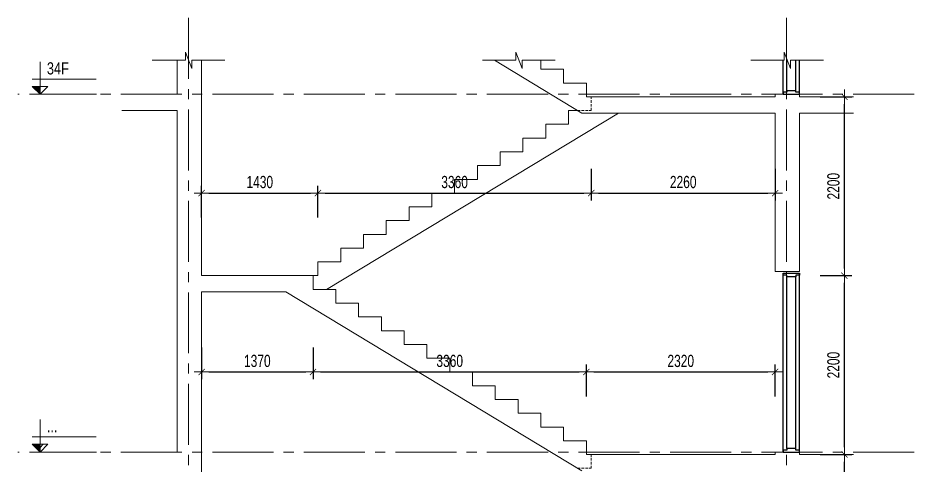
# Model space of a CAD drawing. Header units: millimetres. Extents: x -179076 to 254975, y -18667 to 296191.
# Drawn here: x 62897 to 73914, y 152363 to 157863 of the extents above; entities that cross this region are included whole.
import ezdxf

# ---------------------------------------------------------------- set-up
doc = ezdxf.new("R2010")
doc.units = ezdxf.units.MM
doc.linetypes.add('CENTER2', pattern=[1.125, 0.75, -0.125, 0.125, -0.125])
doc.linetypes.add('HIDDEN2', pattern=[4.762499999999999, 3.175, -1.5875])
doc.layers.get('Defpoints').update_dxf_attribs({"color": 151, "lineweight": 9})
doc.layers.add('A-DOOR', color=4, linetype='Continuous')
doc.layers.add('DOOR', color=4, linetype='Continuous')
for name, color, linetype, lineweight in [('NDC_S_ANNO', 7, 'Continuous', 20), ('NDC_S_AXIS', 5, 'CENTER2', 13), ('NDC_S_CONTINUOUS', 3, 'Continuous', 20), ('NDC_S_DIM', 1, 'Continuous', 15), ('NDC_S_HIDDEN', 8, 'HIDDEN2', 13), ('NDC_S_SLAB', 2, 'Continuous', 20), ('NDC_S_SYMBOL', 1, 'Continuous', 15), ('NDC_S_TEXT SYMBOL', 7, 'Continuous', 20), ('NDC_S_VN TEXT', 7, 'Continuous', 20)]:
    doc.layers.add(name, color=color, linetype=linetype, lineweight=lineweight)
doc.styles.add('NDC_ANNO', font='', dxfattribs={"width": 0.8})
doc.styles.add('NDC_DIM', font='', dxfattribs={"width": 0.75})
doc.styles.get('NDC_ANNO').set_extended_font_data('Dotum')
doc.styles.get('NDC_DIM').set_extended_font_data('Dotum')
doc.dimstyles.new('NDC_dim_60', dxfattribs={"dimscale": 60, "dimtxt": 2.5, "dimasz": 1.5, "dimexe": 1.5, "dimexo": 2.5, "dimgap": 1, "dimtad": 1, "dimdec": 0, "dimzin": 0, "dimdsep": 46, "dimtxsty": 'NDC_DIM', "dimblk": 'DIMMARK', "dimcen": 0.09, "dimdle": 1.2, "dimclrd": 1, "dimclre": 1, "dimclrt": 3, "dimadec": 0, "dimazin": 0, "dimtfac": 1, "dimtdec": 0, "dimtix": 1, "dimtofl": 0, "dimtmove": 0, "dimatfit": 3, "dimfxl": 5, "dimfxlon": 1, "dimtolj": 1, "dimtzin": 0, "dimarcsym": 0})

# ---------------------------------------------------------------- blocks, each defined once
blk = doc.blocks.new('X-SECTION-2$0$X-SEC-DOO2')
at = {"layer": 'A-DOOR'}
for p, q in [((41975.58351206721, 101971.8529757934), (41975.58351206745, 104171.8529757934)), ((42020.58351206721, 102016.8529757934), (42020.58351206745, 104126.8529757934)), ((42130.58351206721, 102016.8529757934), (42130.58351206745, 104126.8529757934)), ((42175.58351206721, 101971.8529757934), (42175.58351206745, 104171.8529757934))]:
    blk.add_line(p, q, dxfattribs=at)
for points in [[(41975.58351206745, 104171.8529757934), (41975.58351206745, 104146.8529757934), (42020.58351206745, 104146.8529757934), (42020.58351206745, 104126.8529757934), (42130.58351206745, 104126.8529757934), (42130.58351206745, 104146.8529757934), (42175.58351206745, 104146.8529757934), (42175.58351206745, 104171.8529757934)], [(41975.58351206721, 101971.8529757934), (41975.58351206721, 101996.8529757934), (42020.58351206721, 101996.8529757934), (42020.58351206721, 102016.8529757934), (42130.58351206721, 102016.8529757934), (42130.58351206721, 101996.8529757934), (42175.58351206721, 101996.8529757934), (42175.58351206721, 101971.8529757934)]]:
    blk.add_lwpolyline(points, close=True, dxfattribs=at)
at = {"layer": 'Defpoints'}
blk.add_line((41975.58351206745, 104191.8529757934), (42175.58351206745, 104191.8529757934), dxfattribs=at)
blk = doc.blocks.new('kata_block_CT')
at = {"layer": 'NDC_S_ANNO'}
blk.add_hatch(color=3, dxfattribs=at).paths.add_polyline_path([(0, 1.596954857557648), (-1.612010908633238, 1.596954857557648), (0, 0)])
at = {"layer": 'NDC_S_ANNO', "ltscale": 50}
h = blk.add_hatch(dxfattribs=at)
h.set_pattern_fill('ANSI31', color=256, scale=1.406250541793835, style=0)
h.set_pattern_definition([(45.00000000000001, (0, 5.456968210637569e-12), (-3.157122508925224, 3.157122508925225), [])])
h.paths.add_polyline_path([(0, 1.596954857557648), (0, 0), (1.612010908924276, 1.596954857557648)])
for p, q in [((-1.592704896858777, 3.140833880479477), (11.46947077315417, 3.140833880479477)), ((11.56125648126181, 5.456968210637569e-12), (-1.63869572513795, 5.456968210637569e-12))]:
    blk.add_line(p, q, dxfattribs=at)
for points in [[(0, 6.69495074864426), (0, 0)], [(0, 0), (-1.612010908924276, 1.596954857557648), (0, 1.596954857557648)], [(0, 0), (1.612010908924276, 1.596954857557648), (0, 1.596954857557648)]]:
    blk.add_lwpolyline(points, dxfattribs=at)
at = {"layer": 'NDC_S_ANNO', "color": 8, "ltscale": 50}
blk.add_lwpolyline([(0, 0), (-1.612010908633238, 1.596954857557648), (0, 1.596954857557648)], dxfattribs=at)
at = {"layer": 'NDC_S_TEXT SYMBOL', "color": 3, "style": 'NDC_ANNO', "width": 0.8}
blk.add_attdef('CT', (1.409564409346785, 4.068271311703938), '', height=2.5, dxfattribs=at)
blk = doc.blocks.new('DIMMARK')
at = {"layer": 'NDC_S_DIM', "color": 1}
blk.add_line((-1.5, 0), (1, 0), dxfattribs=at)
at = {"layer": 'NDC_S_DIM', "color": 2, "const_width": 0.1}
blk.add_lwpolyline([(-0.4242640687119285, -0.4242640687119285), (0.4242640687119285, 0.4242640687119285)], dxfattribs=at)
blk = doc.blocks.new('*D2758')
at = {"layer": 'Defpoints', "color": 0, "transparency": 16777216}
for p in [(65155.25263098214, 154693.0350309176), (66525.25263082999, 154693.0350309176), (66525.25263082999, 153508.4196463022)]:
    blk.add_point(p, dxfattribs=at)
at = {"layer": 'NDC_S_DIM', "color": 1, "lineweight": -2, "transparency": 16777216}
for p, q in [((65155.25263098214, 153808.4196463022), (65155.25263098214, 153418.4196463022)), ((66525.25263082999, 153808.4196463022), (66525.25263082999, 153418.4196463022)), ((65245.25263098214, 153508.4196463022), (66435.25263082999, 153508.4196463022))]:
    blk.add_line(p, q, dxfattribs=at)
at = {"layer": 'NDC_S_DIM', "color": 1, "lineweight": -2, "transparency": 16777216, "xscale": 90, "yscale": 90, "zscale": 90, "rotation": 180}
blk.add_blockref('DIMMARK', (65155.25263098214, 153508.4196463022), dxfattribs=at)
at = {"layer": 'NDC_S_DIM', "color": 1, "lineweight": -2, "transparency": 16777216, "xscale": 90, "yscale": 90, "zscale": 90}
blk.add_blockref('DIMMARK', (66525.25263082999, 153508.4196463022), dxfattribs=at)
at = {"layer": 'NDC_S_DIM', "color": 3, "transparency": 16777216, "insert": (65840.25263090606, 153643.52141021), "char_height": 150, "attachment_point": 5, "style": 'NDC_DIM'}
blk.add_mtext('\\A1;1370', dxfattribs=at)
blk = doc.blocks.new('*D2759')
at = {"layer": 'Defpoints', "color": 0, "transparency": 16777216}
for p in [(66525.25263082999, 154693.0350309176), (69885.25263082999, 153508.4196463022), (69885.25263082999, 152523.0350300502)]:
    blk.add_point(p, dxfattribs=at)
at = {"layer": 'NDC_S_DIM', "color": 1, "lineweight": -2, "transparency": 16777216}
for p, q in [((66525.25263082999, 153808.4196463022), (66525.25263082999, 153418.4196463022)), ((69885.25263082999, 153208.4196463022), (69885.25263082999, 153598.4196463022)), ((66615.25263082999, 153508.4196463022), (69795.25263082999, 153508.4196463022))]:
    blk.add_line(p, q, dxfattribs=at)
at = {"layer": 'NDC_S_DIM', "color": 1, "lineweight": -2, "transparency": 16777216, "xscale": 90, "yscale": 90, "zscale": 90, "rotation": 180}
blk.add_blockref('DIMMARK', (66525.25263082999, 153508.4196463022), dxfattribs=at)
at = {"layer": 'NDC_S_DIM', "color": 1, "lineweight": -2, "transparency": 16777216, "xscale": 90, "yscale": 90, "zscale": 90}
blk.add_blockref('DIMMARK', (69885.25263082999, 153508.4196463022), dxfattribs=at)
at = {"layer": 'NDC_S_DIM', "color": 3, "transparency": 16777216, "insert": (68205.25263082999, 153643.52141021), "char_height": 150, "attachment_point": 5, "style": 'NDC_DIM'}
blk.add_mtext('\\A1;3360', dxfattribs=at)
blk = doc.blocks.new('*D2760')
at = {"layer": 'Defpoints', "color": 0, "transparency": 16777216}
for p in [(72205.2526309868, 153508.4196463022), (69885.25263082999, 152523.0350300502), (72205.2526309868, 152493.0350309155)]:
    blk.add_point(p, dxfattribs=at)
at = {"layer": 'NDC_S_DIM', "color": 1, "lineweight": -2, "transparency": 16777216}
for p, q in [((69885.25263082999, 153208.4196463022), (69885.25263082999, 153598.4196463022)), ((72205.2526309868, 153208.4196463022), (72205.2526309868, 153598.4196463022)), ((69975.25263082999, 153508.4196463022), (72115.2526309868, 153508.4196463022))]:
    blk.add_line(p, q, dxfattribs=at)
at = {"layer": 'NDC_S_DIM', "color": 1, "lineweight": -2, "transparency": 16777216, "xscale": 90, "yscale": 90, "zscale": 90, "rotation": 180}
blk.add_blockref('DIMMARK', (69885.25263082999, 153508.4196463022), dxfattribs=at)
at = {"layer": 'NDC_S_DIM', "color": 1, "lineweight": -2, "transparency": 16777216, "xscale": 90, "yscale": 90, "zscale": 90}
blk.add_blockref('DIMMARK', (72205.2526309868, 153508.4196463022), dxfattribs=at)
at = {"layer": 'NDC_S_DIM', "color": 3, "transparency": 16777216, "insert": (71045.25263090839, 153643.52141021), "char_height": 150, "attachment_point": 5, "style": 'NDC_DIM'}
blk.add_mtext('\\A1;2320', dxfattribs=at)
blk = doc.blocks.new('*D2761')
at = {"layer": 'Defpoints', "color": 0, "transparency": 16777216}
for p in [(66585.25263082999, 155708.4196463022), (65155.25263098214, 154693.0350309175), (66585.25263082999, 154693.0350309175)]:
    blk.add_point(p, dxfattribs=at)
at = {"layer": 'NDC_S_DIM', "color": 1, "lineweight": -2, "transparency": 16777216}
for p, q in [((65155.25263098214, 155408.4196463022), (65155.25263098214, 155798.4196463022)), ((66585.25263082999, 155408.4196463022), (66585.25263082999, 155798.4196463022)), ((65245.25263098214, 155708.4196463022), (66495.25263082999, 155708.4196463022))]:
    blk.add_line(p, q, dxfattribs=at)
at = {"layer": 'NDC_S_DIM', "color": 1, "lineweight": -2, "transparency": 16777216, "xscale": 90, "yscale": 90, "zscale": 90, "rotation": 180}
blk.add_blockref('DIMMARK', (65155.25263098214, 155708.4196463022), dxfattribs=at)
at = {"layer": 'NDC_S_DIM', "color": 1, "lineweight": -2, "transparency": 16777216, "xscale": 90, "yscale": 90, "zscale": 90}
blk.add_blockref('DIMMARK', (66585.25263082999, 155708.4196463022), dxfattribs=at)
at = {"layer": 'NDC_S_DIM', "color": 3, "transparency": 16777216, "insert": (65870.25263090606, 155843.52141021), "char_height": 150, "attachment_point": 5, "style": 'NDC_DIM'}
blk.add_mtext('\\A1;1430', dxfattribs=at)
blk = doc.blocks.new('*D2762')
at = {"layer": 'Defpoints', "color": 0, "transparency": 16777216}
for p in [(69945.25263082999, 156723.8042616867), (69945.25263082999, 155708.4196463022), (66585.25263082999, 154693.0350309175)]:
    blk.add_point(p, dxfattribs=at)
at = {"layer": 'NDC_S_DIM', "color": 1, "lineweight": -2, "transparency": 16777216}
for p, q in [((69945.25263082999, 156008.4196463022), (69945.25263082999, 155618.4196463022)), ((66585.25263082999, 155408.4196463022), (66585.25263082999, 155798.4196463022)), ((66675.25263082999, 155708.4196463022), (69855.25263082999, 155708.4196463022))]:
    blk.add_line(p, q, dxfattribs=at)
at = {"layer": 'NDC_S_DIM', "color": 1, "lineweight": -2, "transparency": 16777216, "xscale": 90, "yscale": 90, "zscale": 90, "rotation": 180}
blk.add_blockref('DIMMARK', (66585.25263082999, 155708.4196463022), dxfattribs=at)
at = {"layer": 'NDC_S_DIM', "color": 1, "lineweight": -2, "transparency": 16777216, "xscale": 90, "yscale": 90, "zscale": 90}
blk.add_blockref('DIMMARK', (69945.25263082999, 155708.4196463022), dxfattribs=at)
at = {"layer": 'NDC_S_DIM', "color": 3, "transparency": 16777216, "insert": (68265.25263082999, 155843.52141021), "char_height": 150, "attachment_point": 5, "style": 'NDC_DIM'}
blk.add_mtext('\\A1;3360', dxfattribs=at)
blk = doc.blocks.new('*D2763')
at = {"layer": 'Defpoints', "color": 0, "transparency": 16777216}
for p in [(69945.25263082999, 156723.8042616867), (72205.2526309868, 156693.0350309155), (72205.2526309868, 155708.4196463022)]:
    blk.add_point(p, dxfattribs=at)
at = {"layer": 'NDC_S_DIM', "color": 1, "lineweight": -2, "transparency": 16777216}
for p, q in [((69945.25263082999, 156008.4196463022), (69945.25263082999, 155618.4196463022)), ((72205.2526309868, 156008.4196463022), (72205.2526309868, 155618.4196463022)), ((70035.25263082999, 155708.4196463022), (72115.2526309868, 155708.4196463022))]:
    blk.add_line(p, q, dxfattribs=at)
at = {"layer": 'NDC_S_DIM', "color": 1, "lineweight": -2, "transparency": 16777216, "xscale": 90, "yscale": 90, "zscale": 90, "rotation": 180}
blk.add_blockref('DIMMARK', (69945.25263082999, 155708.4196463022), dxfattribs=at)
at = {"layer": 'NDC_S_DIM', "color": 1, "lineweight": -2, "transparency": 16777216, "xscale": 90, "yscale": 90, "zscale": 90}
blk.add_blockref('DIMMARK', (72205.2526309868, 155708.4196463022), dxfattribs=at)
at = {"layer": 'NDC_S_DIM', "color": 3, "transparency": 16777216, "insert": (71075.25263090839, 155843.52141021), "char_height": 150, "attachment_point": 5, "style": 'NDC_DIM'}
blk.add_mtext('\\A1;2260', dxfattribs=at)
blk = doc.blocks.new('*D3037')
at = {"layer": 'Defpoints', "color": 0, "transparency": 16777216}
for p in [(69885.25263083001, 152493.0350309156), (73057.68410852161, 152493.0350309156), (66585.25263083001, 150293.0350309177)]:
    blk.add_point(p, dxfattribs=at)
at = {"layer": 'NDC_S_DIM', "color": 1, "lineweight": -2, "transparency": 16777216}
for p, q in [((72757.68410852161, 152493.0350309156), (73147.68410852161, 152493.0350309156)), ((73057.68410852161, 150383.0350309177), (73057.68410852161, 152403.0350309156)), ((72757.68410852161, 150293.0350309177), (73147.68410852161, 150293.0350309177))]:
    blk.add_line(p, q, dxfattribs=at)
at = {"layer": 'NDC_S_DIM', "color": 1, "lineweight": -2, "transparency": 16777216, "xscale": 90, "yscale": 90, "zscale": 90}
for p, rotation in [((73057.68410852161, 152493.0350309156), 90), ((73057.68410852161, 150293.0350309177), 270)]:
    blk.add_blockref('DIMMARK', p, dxfattribs=dict(at, rotation=rotation))
at = {"layer": 'NDC_S_DIM', "color": 3, "transparency": 16777216, "insert": (72922.58234461391, 151393.0350309166), "char_height": 150, "attachment_point": 5, "rotation": 90, "style": 'NDC_DIM'}
blk.add_mtext('\\A1;2200', dxfattribs=at)
blk = doc.blocks.new('*D3038')
at = {"layer": 'Defpoints', "color": 0, "transparency": 16777216}
for p in [(66585.25263083001, 154693.0350309176), (73057.68410852164, 154693.0350309176), (69885.25263083001, 152493.0350309156)]:
    blk.add_point(p, dxfattribs=at)
at = {"layer": 'NDC_S_DIM', "color": 1, "lineweight": -2, "transparency": 16777216}
for p, q in [((72757.68410852164, 154693.0350309176), (73147.68410852164, 154693.0350309176)), ((73057.68410852164, 152583.0350309156), (73057.68410852164, 154603.0350309176)), ((72757.68410852164, 152493.0350309156), (73147.68410852164, 152493.0350309156))]:
    blk.add_line(p, q, dxfattribs=at)
at = {"layer": 'NDC_S_DIM', "color": 1, "lineweight": -2, "transparency": 16777216, "xscale": 90, "yscale": 90, "zscale": 90}
for p, rotation in [((73057.68410852164, 154693.0350309176), 90), ((73057.68410852164, 152493.0350309156), 270)]:
    blk.add_blockref('DIMMARK', p, dxfattribs=dict(at, rotation=rotation))
at = {"layer": 'NDC_S_DIM', "color": 3, "transparency": 16777216, "insert": (72922.58234461394, 153593.0350309165), "char_height": 150, "attachment_point": 5, "rotation": 90, "style": 'NDC_DIM'}
blk.add_mtext('\\A1;2200', dxfattribs=at)
blk = doc.blocks.new('*D3039')
at = {"layer": 'Defpoints', "color": 0, "transparency": 16777216}
for p in [(69885.25263083001, 156893.0350309156), (73057.68410852167, 156893.0350309156), (66585.25263083001, 154693.0350309176)]:
    blk.add_point(p, dxfattribs=at)
at = {"layer": 'NDC_S_DIM', "color": 1, "lineweight": -2, "transparency": 16777216}
for p, q in [((72757.68410852167, 156893.0350309156), (73147.68410852167, 156893.0350309156)), ((73057.68410852167, 154783.0350309176), (73057.68410852167, 156803.0350309156)), ((72757.68410852167, 154693.0350309176), (73147.68410852167, 154693.0350309176))]:
    blk.add_line(p, q, dxfattribs=at)
at = {"layer": 'NDC_S_DIM', "color": 1, "lineweight": -2, "transparency": 16777216, "xscale": 90, "yscale": 90, "zscale": 90}
for p, rotation in [((73057.68410852167, 156893.0350309156), 90), ((73057.68410852167, 154693.0350309176), 270)]:
    blk.add_blockref('DIMMARK', p, dxfattribs=dict(at, rotation=rotation))
at = {"layer": 'NDC_S_DIM', "color": 3, "transparency": 16777216, "insert": (72922.58234461397, 155793.0350309165), "char_height": 150, "attachment_point": 5, "rotation": 90, "style": 'NDC_DIM'}
blk.add_mtext('\\A1;2200', dxfattribs=at)

msp = doc.modelspace()

# ---------------------------------------------------------------- linework, layer by layer
at = {"layer": 'A-DOOR'}
for p, q in [((72305.2526309868, 156923.0350300502), (72305.25263098675, 157341.3960147842)), ((72350.2526309868, 156968.0350300502), (72350.25263098675, 157353.896014633)), ((72460.2526309868, 156968.0350300502), (72460.25263098675, 157341.3960147842)), ((72505.2526309868, 156923.0350300502), (72505.25263098675, 157341.3960147842))]:
    msp.add_line(p, q, dxfattribs=at)
at = {"layer": 'A-DOOR', "elevation": 3.045820923807688e-10}
msp.add_lwpolyline([(72505.2526309868, 156923.0350300502), (72505.2526309868, 156948.0350300502), (72460.2526309868, 156948.0350300502), (72460.2526309868, 156968.0350300502), (72350.2526309868, 156968.0350300502), (72350.2526309868, 156948.0350300502), (72305.2526309868, 156948.0350300502), (72305.2526309868, 156923.0350300502)], close=True, dxfattribs=at)
at = {"layer": 'NDC_S_AXIS', "ltscale": 1000}
for p, q in [((64993.82317492831, 157862.8144863669), (64993.82317492831, 128368.5958982537)), ((72343.82317493297, 157862.8144863669), (72345.3219248954, 128325.5256806007))]:
    msp.add_line(p, q, dxfattribs=at)
at = {"layer": 'NDC_S_AXIS', "ltscale": 1000, "elevation": 1.522910461903844e-10}
for points in [[(73913.57019472425, 156923.0350300502), (62897.29078179103, 156923.0350300502)], [(73913.57019472425, 152523.0350300502), (62897.29078179103, 152523.0350300502)]]:
    msp.add_lwpolyline(points, dxfattribs=at)
at = {"layer": 'NDC_S_CONTINUOUS'}
msp.add_line((66691.90599813225, 154523.8042616867), (70280.99690722016, 156693.0350309155, -1.595870698466656e-09), dxfattribs=at)
at = {"layer": 'NDC_S_CONTINUOUS', "elevation": 3.137152154670064e-10}
msp.add_lwpolyline([(66525.25263082999, 154693.0350309176), (66585.25263082999, 154693.0350309176), (66585.25263082999, 154862.2658001484), (66865.25263082999, 154862.2658001484), (66865.25263082999, 155031.4965693791), (67145.25263082999, 155031.4965693791), (67145.25263082999, 155200.7273386099), (67425.25263082999, 155200.7273386099), (67425.25263082999, 155369.9581078406), (67705.25263082999, 155369.9581078406), (67705.25263082999, 155539.1888770714), (67985.25263082999, 155539.1888770714), (67985.25263082999, 155708.4196463022), (68265.25263082999, 155708.4196463022), (68265.25263082999, 155877.650415533), (68545.25263082999, 155877.650415533), (68545.25263082999, 156046.8811847637), (68825.25263082999, 156046.8811847637), (68825.25263082999, 156216.1119539945), (69105.25263082999, 156216.1119539945), (69105.25263082999, 156385.3427232252), (69385.25263082999, 156385.3427232252), (69385.25263082999, 156554.573492456), (69665.25263082999, 156554.573492456), (69665.25263082999, 156723.8042616867), (69778.59926352755, 156723.8042616867)], dxfattribs=at)
at = {"layer": 'NDC_S_HIDDEN', "ltscale": 10, "elevation": 1.522910461903844e-10}
for points in [[(69778.59926352755, 156723.8042616867), (69945.25263082999, 156723.8042616867), (69945.25263082999, 156893.0350309175)], [(69778.59926352755, 152323.8042616867), (69945.25263082999, 152323.8042616867), (69945.25263082999, 152493.0350309175)]]:
    msp.add_lwpolyline(points, dxfattribs=at)
at = {"layer": 'NDC_S_SLAB'}
for p, q in [((64855.25263098208, 157341.3960147842), (64855.25263098208, 156923.0350309176)), ((65155.25263098208, 157341.3960147842), (65155.25263098208, 156923.0350309176)), ((68756.76563567546, 157341.3960147842), (69829.50835444004, 156693.0350309155)), ((65155.25263098214, 156923.0350309176), (65155.25263098214, 154693.0350309175)), ((72205.2526309868, 156923.0350300502), (72205.2526309868, 156893.0350309155)), ((72505.2526309868, 156923.0350300502), (72205.2526309868, 156923.0350300502)), ((72505.2526309868, 156923.0350300502), (72505.2526309868, 156893.0350309155)), ((64173.03196355404, 156723.0350309176), (64855.25263098208, 156723.0350309176)), ((64855.25263098208, 156723.0350309176), (64855.25263098208, 152523.0350309176)), ((69829.50835444004, 156693.0350309155), (72205.2526309868, 156693.0350309155)), ((72205.2526309868, 156693.0350309155), (72205.2526309868, 154743.0350300502)), ((72505.2526309868, 156693.0350309155), (73167.26018924691, 156693.0350309155)), ((72505.2526309868, 156693.0350309155), (72505.2526309868, 154743.0350300502)), ((72505.2526309868, 154743.0350300502), (72205.2526309868, 154743.0350300502)), ((66189.5083544366, 154493.0350309176), (65155.25263098208, 154493.0350309176)), ((65155.25263098208, 154493.0350309176), (65155.25263098208, 152523.0350309176)), ((66189.5083544366, 154493.0350309176), (69829.50835444004, 152293.0350309155)), ((65155.25263098214, 152523.0350309176), (65155.25263098214, 150293.0350309175)), ((72205.2526309868, 152523.0350300502), (72205.2526309868, 152493.0350309155)), ((72505.2526309868, 152523.0350300502), (72205.2526309868, 152523.0350300502)), ((72505.2526309868, 152523.0350300502), (72505.2526309868, 152493.0350309155))]:
    msp.add_line(p, q, dxfattribs=at)
at = {"layer": 'NDC_S_SLAB', "elevation": 1.522910461903844e-10}
for points in [[(72205.2526309868, 156893.0350309155), (69885.25263082999, 156893.0350309155), (69885.25263082999, 157062.2658001484), (69605.25263082999, 157062.2658001484), (69605.25263082999, 157231.4965693791), (69325.25263082999, 157231.4965693791), (69325.25263082999, 157341.3960147842)], [(64173.03196355404, 156923.0350309176), (64855.25263098208, 156923.0350309176)], [(73167.26018923073, 156893.0350309155), (72505.2526309868, 156893.0350309155)], [(72205.2526309868, 152493.0350309155), (69885.25263082999, 152493.0350309155), (69885.25263082999, 152662.2658001484), (69605.25263082999, 152662.2658001484), (69605.25263082999, 152831.4965693791), (69325.25263082999, 152831.4965693791), (69325.25263082999, 153000.7273386099), (69045.25263082999, 153000.7273386099), (69045.25263082999, 153169.9581078406), (68765.25263082999, 153169.9581078406), (68765.25263082999, 153339.1888770714), (68485.25263082999, 153339.1888770714), (68485.25263082999, 153508.4196463022), (68205.25263082999, 153508.4196463022), (68205.25263082999, 153677.650415533), (67925.25263082999, 153677.650415533), (67925.25263082999, 153846.8811847637), (67645.25263082999, 153846.8811847637), (67645.25263082999, 154016.1119539945), (67365.25263082999, 154016.1119539945), (67365.25263082999, 154185.3427232252), (67085.25263082999, 154185.3427232252), (67085.25263082999, 154354.573492456), (66805.25263082999, 154354.573492456), (66805.25263082999, 154523.8042616867), (66525.25263082999, 154523.8042616867), (66525.25263082999, 154693.0350309176), (65155.25263098214, 154693.0350309176)], [(64173.03196355404, 152523.0350309176), (64855.25263098208, 152523.0350309176)], [(73167.26018923073, 152493.0350309155), (72505.2526309868, 152493.0350309155)]]:
    msp.add_lwpolyline(points, dxfattribs=at)
at = {"layer": 'NDC_S_SYMBOL'}
for points in [[(64547.8792761701, 157341.3960147842), (64957.49583766068, 157341.3960147842), (64955.32192476297, 157441.3960147842), (65035.32192521001, 157241.396014598), (65033.14801193977, 157341.3960147842), (65439.43353170127, 157341.3960147842)], [(68608.67289136583, 157341.3960147842), (69018.2894528564, 157341.3960147842), (69016.1155399587, 157441.3960147842), (69096.11554040574, 157241.396014598), (69093.9416271355, 157341.3960147842), (69500.227146897, 157341.3960147842)], [(71907.80998217041, 157341.3960147842), (72317.42654366099, 157341.3960147842), (72315.25263076328, 157441.3960147842), (72395.25263121031, 157241.396014598), (72393.07871794008, 157341.3960147842), (72799.36423770158, 157341.3960147842)]]:
    msp.add_lwpolyline(points, dxfattribs=at)

# ---------------------------------------------------------------- block references
at = {"layer": 'DOOR', "xscale": -1}
msp.add_blockref('X-SECTION-2$0$X-SEC-DOO2', (114480.836143054, 50551.18205425676), dxfattribs=at)
at = {"layer": 'NDC_S_VN TEXT', "xscale": 60, "yscale": 60, "zscale": 60}
for p, values in [((63168.94637372182, 156923.0350300499), {'CT': '34F'}), ((63168.94637372182, 152523.0350300499), {'CT': '...'})]:
    msp.add_blockref('kata_block_CT', p, dxfattribs=at).add_auto_attribs(values)

# ---------------------------------------------------------------- dimensions: what is measured, and where the dimension line sits
at = {"layer": 'NDC_S_DIM'}
for base, p1, p2, picture, middle in [((73057.68410852167, 156893.0350309156), (66585.25263082999, 154693.0350309175), (69885.25263082999, 156893.0350309155), '*D3039', (72922.58234461397, 155793.0350309165)), ((73057.68410852164, 154693.0350309176), (69885.25263082999, 152493.0350309155), (66585.25263082999, 154693.0350309175), '*D3038', (72922.58234461394, 153593.0350309165)), ((73057.68410852161, 152493.0350309156), (66585.25263082999, 150293.0350309176), (69885.25263082999, 152493.0350309155), '*D3037', (72922.58234461391, 151393.0350309166))]:
    dim = msp.add_linear_dim(base=base, p1=p1, p2=p2, angle=90, dimstyle='NDC_dim_60', override={"dimtmove": 1}, dxfattribs=at)
    dim.commit()
    dim.dimension.update_dxf_attribs({"geometry": picture, "text_midpoint": middle})
for base, p1, p2, picture, middle in [((69945.25263082999, 155708.4196463022), (66585.25263082999, 154693.0350309175), (69945.25263082999, 156723.8042616867), '*D2762', (68265.25263082999, 155843.52141021)), ((72205.2526309868, 155708.4196463022), (69945.25263082999, 156723.8042616867), (72205.2526309868, 156693.0350309155), '*D2763', (71075.25263090839, 155843.52141021)), ((69885.25263082999, 153508.4196463022), (66525.25263082999, 154693.0350309176), (69885.25263082999, 152523.0350300502), '*D2759', (68205.25263082999, 153643.52141021)), ((72205.2526309868, 153508.4196463022), (69885.25263082999, 152523.0350300502), (72205.2526309868, 152493.0350309155), '*D2760', (71045.25263090839, 153643.52141021))]:
    dim = msp.add_linear_dim(base=base, p1=p1, p2=p2, dimstyle='NDC_dim_60', override={"dimtmove": 1}, dxfattribs=at)
    dim.commit()
    dim.dimension.update_dxf_attribs({"geometry": picture, "text_midpoint": middle})
for base, p1, p2, picture, middle in [((66585.25263082999, 155708.4196463022), (65155.25263098214, 154693.0350309175), (66585.25263082999, 154693.0350309175), '*D2761', (65870.25263090606, 155843.52141021)), ((66525.25263082999, 153508.4196463022), (65155.25263098214, 154693.0350309176), (66525.25263082999, 154693.0350309176), '*D2758', (65840.25263090606, 153643.52141021))]:
    dim = msp.add_linear_dim(base=base, p1=p1, p2=p2, dimstyle='NDC_dim_60', dxfattribs=at)
    dim.commit()
    dim.dimension.update_dxf_attribs({"geometry": picture, "text_midpoint": middle})

doc.saveas('drawing.dxf')
